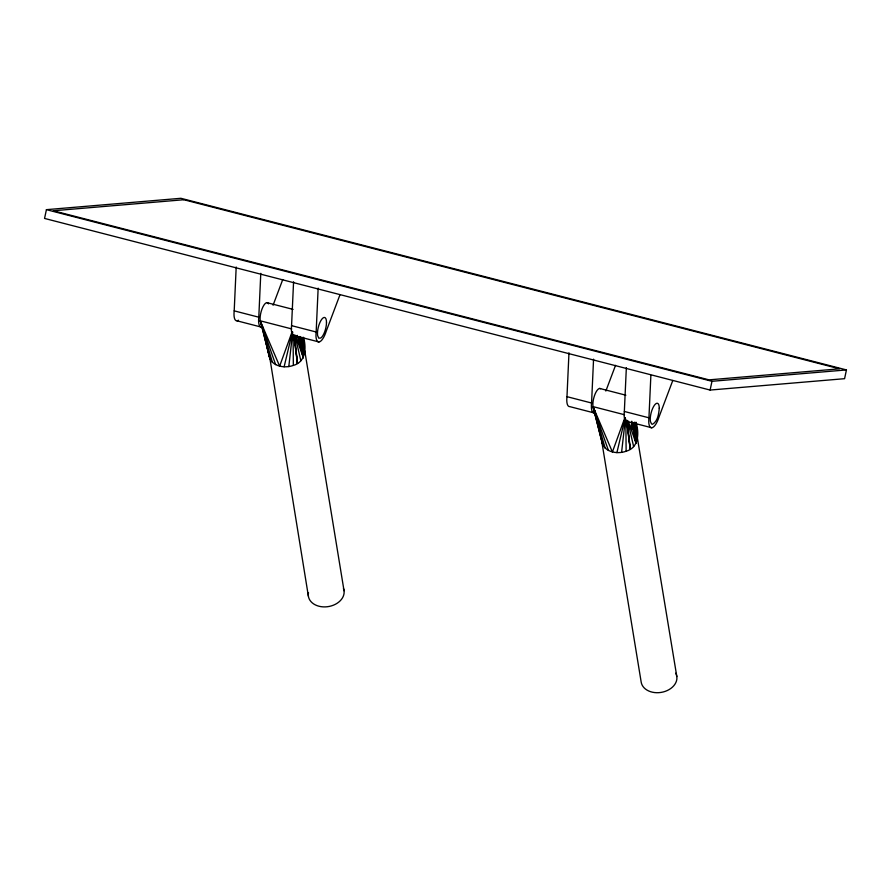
<?xml version="1.0" encoding="UTF-8"?>
<svg xmlns="http://www.w3.org/2000/svg" width="891" height="891" viewBox="0 0 891 891"><rect width="100%" height="100%" fill="white"/><g stroke="black" fill="none" stroke-linecap="round" stroke-linejoin="round"><path stroke-width="1.34" d="M269.149 353.772L308.386 596.179M268.514 303.864A10.826 3.742 -75.5 0 0 262.867 307.005A10.826 3.742 -75.5 0 0 260.25 320.816L270.173 359.429L262.065 326.061L269.071 356.11C271.399 366.479 284.686 368.662 293.351 365.41C305.891 362.002 306.482 347.713 303.497 337.277M600.567 388.71A10.826 3.742 -75.5 0 0 595.121 393.978A10.826 3.742 -75.5 0 0 593.027 406.619L601.848 441.925C604.176 452.294 617.463 454.477 626.128 451.225C638.669 447.817 639.259 433.527 636.263 423.091M238.476 320.237A14.434 4.978 -75.5 0 1 234.199 310.859L236.193 267.01M262.611 326.752L261.609 327.164A14.434 4.978 -75.5 0 1 258.791 317.196L260.785 273.348M340.006 294.698L326.251 331.14A14.434 4.978 -75.5 0 1 318.989 341.955L294.398 335.617A14.434 4.978 -75.5 0 1 291.569 325.649L293.573 281.801M318.989 341.955A14.434 4.978 -75.5 0 1 316.16 331.998L318.154 288.138M593.562 359.162L591.568 403.01A14.434 4.978 -75.5 0 0 594.386 412.978L569.795 406.63A14.434 4.978 -75.5 0 1 566.977 396.673L568.97 352.814M672.783 380.502L659.028 416.955A14.434 4.978 -75.5 0 1 651.767 427.769L627.175 421.432A14.434 4.978 -75.5 0 1 624.346 411.464L626.351 367.615M651.767 427.769A14.434 4.978 -75.5 0 1 648.938 417.801L650.875 375.323M288.807 366.569L292.716 332.031M621.584 452.372L625.337 419.227M631.797 421.22L630.939 427.936L634.169 430.23M46.421 209.663L44.55 218.429L710.105 390.058L844.579 378.686L846.45 369.921L180.895 198.292L46.421 209.663L711.976 381.292L846.45 369.921M710.105 390.058L711.976 381.292M284.118 366.825L292.393 331.953M616.895 452.639L625.17 417.756M292.114 331.808L279.629 366.168L260.25 320.816L291.725 328.924M624.892 417.623L612.407 451.971L593.027 406.619L624.502 414.738M273.069 305.234L282.77 279.518M605.847 391.049L615.547 365.332M627.175 421.432L628.177 421.02L636.074 443.417L635.272 423.236M266.854 302.628L293.083 309.389M599.632 388.431L625.861 395.203M234.199 310.859L258.791 317.196M291.569 325.649L316.16 331.998M566.977 396.673L591.568 403.01M624.346 411.464L648.938 417.801M237.017 320.827L261.609 327.164M261.419 323.388L260.25 320.816L275.642 364.631M295.4 335.216L303.296 357.603L302.495 337.433M596.146 417.211L602.951 445.244L593.027 406.619L608.419 450.445M636.775 434.251L676.815 676.525M593.027 406.619L605.189 448.151M260.25 320.816L272.412 362.336M297.238 335.339L303.296 357.603L301.693 337.689M595.611 414.504L594.197 409.192L595.5 414.538M596.313 417.166L597.371 421.153M598.084 423.804L599.142 427.791M262.132 326.039L264.95 336.664M265.652 339.326L266.71 343.313M627.888 421.599L633.635 446.58M295.11 335.784L300.857 360.777M631.53 422.523L636.074 443.417L634.359 422.167M298.752 336.709L303.296 357.603L300.913 337.288M632.61 422.289L636.074 443.417L633.69 423.091M601.848 441.925L641.164 681.994A18.043 13.32 -9.3 0 0 663.205 691.973A18.043 13.32 -9.3 0 0 675.723 673.206M304.733 350.653L344.037 590.722M299.833 336.486L303.296 357.603M626.518 420.541L630.238 449.242L627.264 420.396M293.74 334.738L297.46 363.428L294.631 335.963M626.763 420.752L630.238 449.242M293.985 334.938L297.46 363.428M635.962 422.167L637.388 439.965M303.296 337.722L304.611 354.15M635.784 423.548L636.051 427.658L635.884 423.626M303.363 343.224L303.553 345.998M635.884 423.782L636.107 427.791M625.85 419.249L626.128 451.225M293.083 334.827L293.351 365.41M343.436 588.472A18.043 13.32 -9.3 0 1 327.342 606.738A18.043 13.32 -9.3 0 1 308.498 592.671M326.496 322.397L326.351 324.892A10.826 3.742 -75.5 0 1 320.827 338.012L318.8 338.179L317.619 335.606A10.826 3.742 -75.5 0 1 320.805 320.738A10.826 3.742 -75.5 0 1 326.34 320.27L326.496 322.397M659.273 408.201C658.761 413.814 657.836 421.209 652.513 424.261L651.577 423.993L650.397 421.421A10.826 3.742 -75.5 0 1 653.582 406.541A10.826 3.742 -75.5 0 1 659.117 406.073L659.273 408.201M183.858 199.729L53.304 210.766L709.013 379.856L839.578 368.818L183.858 199.729"/></g></svg>
